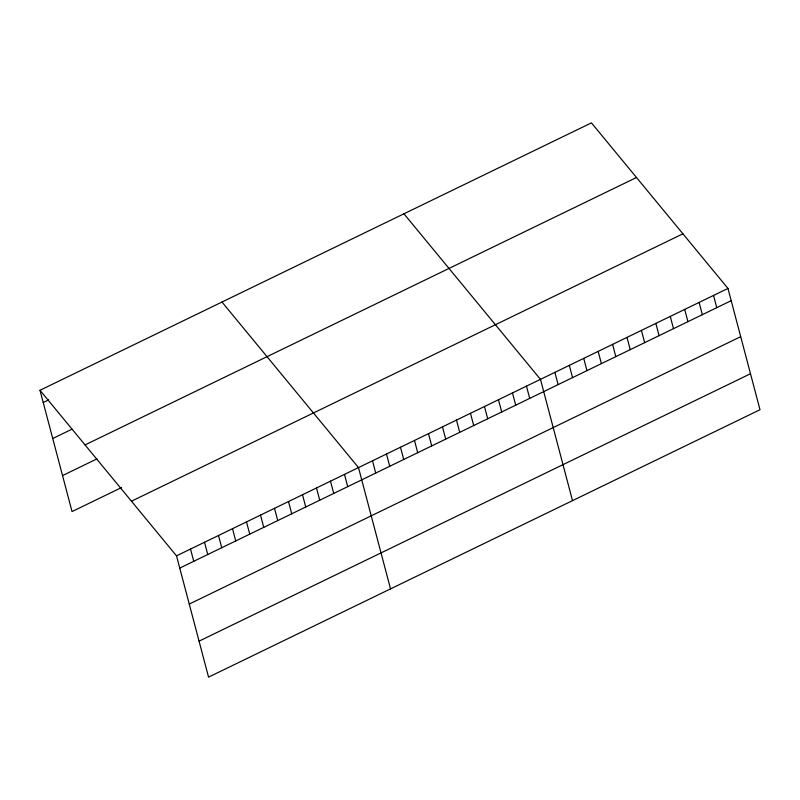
<?xml version="1.0" encoding="UTF-8"?>
<svg xmlns="http://www.w3.org/2000/svg" width="800" height="800" viewBox="0 0 800 800"><rect width="100%" height="100%" fill="white"/><g stroke="black" fill="none" stroke-linecap="round" stroke-linejoin="round"><path stroke-width="1.2" d="M40 390.28L591.44 122.87L727.96 288.44L760 409.72L208.56 677.13L176.51 555.85L40 390.28L72.04 511.56L121.58 487.54M43.24 402.52L48.62 399.91M52.74 438.51L72.12 429.11M85.05 444.92L636.49 177.51M62.54 475.58L96.99 458.87M131.46 501.21L682.91 233.81M176.51 555.85L727.96 288.44M179.75 568.09L731.19 300.69M189.26 604.07L740.7 336.67M199.05 641.15L750.49 373.74M403.95 213.79L540.47 379.36L572.51 500.64M221.98 302.03L358.49 467.6L390.53 588.88M713.53 295.44L716.77 307.68M699.11 302.43L702.35 314.68M684.69 309.42L687.93 321.67M670.27 316.42L673.5 328.66M655.84 323.41L659.08 335.66M641.42 330.4L644.66 342.65M627 337.4L630.24 349.65M612.58 344.39L615.81 356.64M598.16 351.39L601.39 363.63M583.73 358.38L586.97 370.63M569.31 365.37L572.55 377.62M554.89 372.37L558.12 384.61M526.47 386.15L529.7 398.4M512.47 392.94L515.71 405.18M498.47 399.72L501.71 411.97M484.47 406.51L487.71 418.76M470.47 413.3L473.71 425.55M456.48 420.09L459.71 432.33M442.48 426.88L445.71 439.12M428.48 433.66L431.72 445.91M414.48 440.45L417.72 452.7M400.48 447.24L403.72 459.49M386.49 454.03L389.72 466.27M372.49 460.82L375.72 473.06M344.49 474.39L347.73 486.64M330.49 481.18L333.73 493.43M316.5 487.97L319.73 500.21M302.5 494.75L305.73 507M288.5 501.54L291.73 513.79M274.5 508.33L277.74 520.58M260.5 515.12L263.74 527.37M246.5 521.91L249.74 534.15M232.51 528.69L235.74 540.94M218.51 535.48L221.74 547.73M204.51 542.27L207.75 554.52M190.51 549.06L193.75 561.31"/></g></svg>
